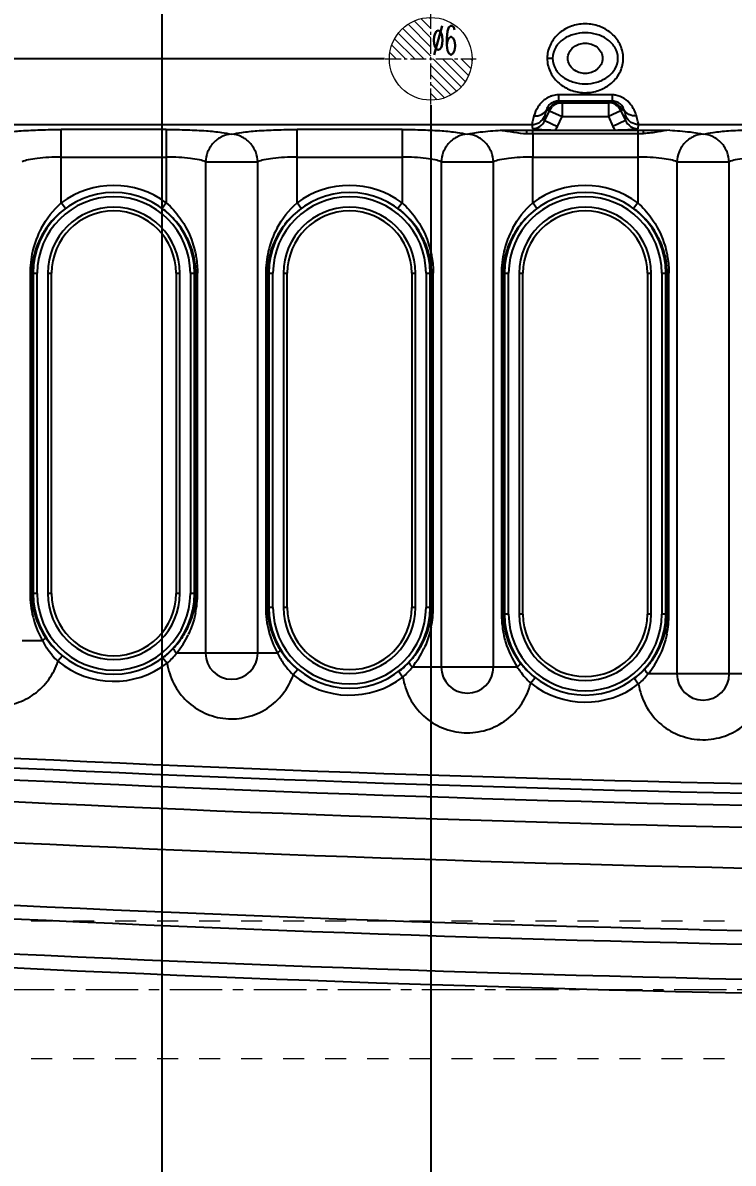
# Model space of a CAD drawing. Header units: millimetres. Extents: x 1147 to 12155, y -6137 to -4403.
# Drawn here: x 2781 to 2832.6, y -5423.4 to -5340.7 of the extents above; entities that cross this region are included whole.
import ezdxf
from ezdxf.enums import TextEntityAlignment as Align

# ---------------------------------------------------------------- set-up
doc = ezdxf.new("R2010")
doc.units = ezdxf.units.MM
doc.header["$LTSCALE"] = 16.335
doc.header["$PDMODE"] = 3
doc.header["$PDSIZE"] = 0.3125
doc.linetypes.add('CENTER', pattern=[0.6, 0.375, -0.075, 0.075, -0.075])
doc.linetypes.add('HIDDEN', pattern=[0.2, 0.1, -0.1])
doc.layers.get('0').update_dxf_attribs({"linetype": 'CONTINUOUS'})
doc.layers.get('Defpoints').update_dxf_attribs({"linetype": 'CONTINUOUS'})
doc.layers.add('cool', color=153, linetype='HIDDEN', lineweight=9)
doc.layers.add('epin', color=13, linetype='CONTINUOUS', lineweight=9)
doc.styles.get("Standard").update_dxf_attribs({"font": 'txt', "width": 0.8})
doc.styles.add('TXT05', font='txt.shx', dxfattribs={"width": 0.5, "bigfont": 'gbcbig.shx'})
doc.dimstyles.get("Standard").update_dxf_attribs({"dimtxt": 0.15625, "dimasz": 0.1875, "dimexe": 0.125, "dimexo": 0.0625, "dimtad": 0, "dimtih": 1, "dimtoh": 1, "dimdsep": 46, "dimtxsty": 'Standard', "dimcen": 0.09, "dimadec": 0, "dimazin": 0, "dimtp": 0.01, "dimtm": 0.01, "dimtfac": 1, "dimtofl": 0, "dimtmove": 0, "dimatfit": 3, "dimfxl": 0, "dimtolj": 1, "dimarcsym": 0})

# ---------------------------------------------------------------- blocks, each defined once
blk = doc.blocks.new('epin_ejp_6')
at = {"layer": 'epin'}
h = blk.add_hatch(dxfattribs=at)
h.set_pattern_fill('_ANSI31', color=123, scale=0.15, angle=90, style=0)
h.set_pattern_definition([(135, (-2387.40246, 110.88073), (-0.3367596, -0.3367596), [])])
h.paths.add_polyline_path([(0, 3, 0.414214), (-3, 0), (0, 0)])
h.paths.add_polyline_path([(3, 0), (0, 0), (0, -3, 0.414214)])
at = {"layer": 'epin', "color": 1, "linetype": 'CENTER', "ltscale": 0.186593}
for p, q in [((0, -3.3), (0, 3.3)), ((-3.3, 0), (3.3, 0))]:
    blk.add_line(p, q, dxfattribs=at)
at = {"layer": 'epin'}
blk.add_circle((0, 0), 3, dxfattribs=at)
at = {"layer": 'epin', "color": 6, "style": 'TXT05', "width": 0.5}
blk.add_text('%%c6', height=2.1, dxfattribs=at).set_placement((0.995, 1.35), align=Align.MIDDLE)
blk = doc.blocks.new('*D790')
at = {"color": 4, "lineweight": -2}
blk.add_line((2807.268, -5343.272), (2587.868, -5343.272), dxfattribs=at)
at = {"layer": 'Defpoints', "color": 0}
for p in [(2876.631, -5263.772), (2587.868, -5343.272), (2807.331, -5343.272)]:
    blk.add_point(p, dxfattribs=at)
at = {"color": 6, "insert": (2575.602, -5343.272), "char_height": 8, "attachment_point": 5}
blk.add_mtext('\\A1;79.50', dxfattribs=at)
blk = doc.blocks.new('*D791')
at = {"color": 4, "lineweight": -2}
blk.add_line((2674.168, -5391.772), (2587.868, -5391.772), dxfattribs=at)
at = {"layer": 'Defpoints', "color": 0}
for p in [(2876.631, -5263.772), (2587.868, -5391.772), (2674.231, -5391.772)]:
    blk.add_point(p, dxfattribs=at)
at = {"color": 6, "insert": (2574.002, -5391.772), "char_height": 8, "attachment_point": 5}
blk.add_mtext('\\A1;128.00', dxfattribs=at)
blk = doc.blocks.new('*D792')
at = {"color": 4, "lineweight": -2}
blk.add_line((2651.992, -5410.772), (2587.868, -5410.772), dxfattribs=at)
at = {"layer": 'Defpoints', "color": 0}
for p in [(2876.631, -5263.772), (2587.868, -5410.772), (2652.055, -5410.772)]:
    blk.add_point(p, dxfattribs=at)
at = {"color": 6, "insert": (2574.002, -5410.772), "char_height": 8, "attachment_point": 5}
blk.add_mtext('\\A1;147.00', dxfattribs=at)
blk = doc.blocks.new('*D793')
at = {"color": 4, "lineweight": -2}
blk.add_line((2871.006, -5430.772), (2587.868, -5430.772), dxfattribs=at)
at = {"layer": 'Defpoints', "color": 0}
for p in [(2876.631, -5263.772), (2587.868, -5430.772), (2871.068, -5430.772)]:
    blk.add_point(p, dxfattribs=at)
at = {"color": 6, "insert": (2574.002, -5430.772), "char_height": 8, "attachment_point": 5}
blk.add_mtext('\\A1;167.00', dxfattribs=at)
blk = doc.blocks.new('*D794')
at = {"color": 4, "lineweight": -2}
for p, q in [((2627.868, -5438.772), (2607.868, -5442.058)), ((2721.068, -5438.772), (2627.868, -5438.772)), ((2607.868, -5442.058), (2587.868, -5442.058))]:
    blk.add_line(p, q, dxfattribs=at)
at = {"layer": 'Defpoints', "color": 0}
for p in [(2876.631, -5263.772), (2721.131, -5438.772), (2587.868, -5442.058)]:
    blk.add_point(p, dxfattribs=at)
at = {"color": 6, "insert": (2574.002, -5442.058), "char_height": 8, "attachment_point": 5}
blk.add_mtext('\\A1;175.00', dxfattribs=at)
blk = doc.blocks.new('*D795')
at = {"color": 4, "lineweight": -2}
blk.add_line((2631.568, -5468.772), (2587.868, -5468.772), dxfattribs=at)
at = {"layer": 'Defpoints', "color": 0}
for p in [(2876.631, -5263.772), (2587.868, -5468.772), (2631.631, -5468.772)]:
    blk.add_point(p, dxfattribs=at)
at = {"color": 6, "insert": (2573.468, -5468.772), "char_height": 8, "attachment_point": 5}
blk.add_mtext('\\A1;205.00', dxfattribs=at)
blk = doc.blocks.new('*D773')
at = {"color": 4, "lineweight": -2}
blk.add_line((2798.631, -5436.334), (2798.631, -5507.604), dxfattribs=at)
at = {"layer": 'Defpoints', "color": 0}
for p in [(2876.631, -5263.772), (2798.631, -5436.272), (2798.631, -5507.604)]:
    blk.add_point(p, dxfattribs=at)
at = {"color": 6, "insert": (2798.631, -5519.337), "char_height": 8, "attachment_point": 5, "rotation": 90}
blk.add_mtext('\\A1;78.00', dxfattribs=at)
blk = doc.blocks.new('*D774')
at = {"color": 4, "lineweight": -2}
for p, q in [((2791.131, -5272.634), (2791.131, -5467.604)), ((2791.131, -5467.604), (2786.347, -5487.604)), ((2786.347, -5487.604), (2786.347, -5507.604))]:
    blk.add_line(p, q, dxfattribs=at)
at = {"layer": 'Defpoints', "color": 0}
for p in [(2876.631, -5263.772), (2791.131, -5272.572), (2786.347, -5507.604)]:
    blk.add_point(p, dxfattribs=at)
at = {"color": 6, "insert": (2786.347, -5519.871), "char_height": 8, "attachment_point": 5, "rotation": 90}
blk.add_mtext('\\A1;85.50', dxfattribs=at)
blk = doc.blocks.new('*D775')
at = {"color": 4, "lineweight": -2}
blk.add_line((2766.631, -5274.55), (2766.631, -5507.604), dxfattribs=at)
at = {"layer": 'Defpoints', "color": 0}
for p in [(2876.631, -5263.772), (2766.631, -5274.488), (2766.631, -5507.604)]:
    blk.add_point(p, dxfattribs=at)
at = {"color": 6, "insert": (2766.631, -5519.871), "char_height": 8, "attachment_point": 5, "rotation": 90}
blk.add_mtext('\\A1;110.00', dxfattribs=at)
blk = doc.blocks.new('*D776')
at = {"color": 4, "lineweight": -2}
blk.add_line((2726.631, -5444.334), (2726.631, -5507.604), dxfattribs=at)
at = {"layer": 'Defpoints', "color": 0}
for p in [(2876.631, -5263.772), (2726.631, -5444.272), (2726.631, -5507.604)]:
    blk.add_point(p, dxfattribs=at)
at = {"color": 6, "insert": (2726.631, -5520.937), "char_height": 8, "attachment_point": 5, "rotation": 90}
blk.add_mtext('\\A1;150.00', dxfattribs=at)
blk = doc.blocks.new('*D777')
at = {"color": 4, "lineweight": -2}
blk.add_line((2678.631, -5396.234), (2678.631, -5507.604), dxfattribs=at)
at = {"layer": 'Defpoints', "color": 0}
for p in [(2876.631, -5263.772), (2678.631, -5396.172), (2678.631, -5507.604)]:
    blk.add_point(p, dxfattribs=at)
at = {"color": 6, "insert": (2678.631, -5521.471), "char_height": 8, "attachment_point": 5, "rotation": 90}
blk.add_mtext('\\A1;198.00', dxfattribs=at)
blk = doc.blocks.new('*D778')
at = {"color": 4, "lineweight": -2}
for p, q in [((2677.132, -5328.214), (2677.132, -5467.604)), ((2677.132, -5467.604), (2667.345, -5487.604)), ((2667.345, -5487.604), (2667.345, -5507.604))]:
    blk.add_line(p, q, dxfattribs=at)
at = {"layer": 'Defpoints', "color": 0}
for p in [(2876.631, -5263.772), (2677.132, -5328.151), (2667.345, -5507.604)]:
    blk.add_point(p, dxfattribs=at)
at = {"color": 6, "insert": (2667.345, -5522.004), "char_height": 8, "attachment_point": 5, "rotation": 90}
blk.add_mtext('\\A1;199.50', dxfattribs=at)
blk = doc.blocks.new('*D779')
at = {"color": 4, "lineweight": -2}
blk.add_line((2646.631, -5328.592), (2646.631, -5507.604), dxfattribs=at)
at = {"layer": 'Defpoints', "color": 0}
for p in [(2876.631, -5263.772), (2646.631, -5328.529), (2646.631, -5507.604)]:
    blk.add_point(p, dxfattribs=at)
at = {"color": 6, "insert": (2646.631, -5522.004), "char_height": 8, "attachment_point": 5, "rotation": 90}
blk.add_mtext('\\A1;230.00', dxfattribs=at)
blk = doc.blocks.new('*D780')
at = {"color": 4, "lineweight": -2}
blk.add_line((2631.631, -5475.261), (2631.631, -5507.604), dxfattribs=at)
at = {"layer": 'Defpoints', "color": 0}
for p in [(2876.631, -5263.772), (2631.631, -5475.198), (2631.631, -5507.604)]:
    blk.add_point(p, dxfattribs=at)
at = {"color": 6, "insert": (2631.631, -5522.537), "char_height": 8, "attachment_point": 5, "rotation": 90}
blk.add_mtext('\\A1;245.00', dxfattribs=at)
blk = doc.blocks.new('*D798')
at = {"color": 4, "lineweight": -2}
blk.add_line((2810.631, -5346.634), (2810.631, -5507.918), dxfattribs=at)
at = {"layer": 'Defpoints', "color": 0}
for p in [(2876.631, -5263.772), (2810.631, -5346.572), (2810.631, -5507.918)]:
    blk.add_point(p, dxfattribs=at)
at = {"color": 6, "insert": (2810.631, -5519.651), "char_height": 8, "attachment_point": 5, "rotation": 90}
blk.add_mtext('\\A1;66.00', dxfattribs=at)
blk = doc.blocks.new('*D805')
at = {"color": 4, "lineweight": -2}
for p, q in [((2681.564, -5268.26), (2681.564, -5467.422)), ((2681.564, -5467.422), (2695.152, -5487.422)), ((2695.152, -5487.422), (2695.152, -5507.422))]:
    blk.add_line(p, q, dxfattribs=at)
at = {"layer": 'Defpoints', "color": 0}
for p in [(2876.631, -5263.772), (2681.564, -5268.197), (2695.152, -5507.422)]:
    blk.add_point(p, dxfattribs=at)
at = {"color": 6, "insert": (2695.152, -5521.822), "char_height": 8, "attachment_point": 5, "rotation": 90}
blk.add_mtext('\\A1;195.07', dxfattribs=at)
blk = doc.blocks.new('*D806')
at = {"color": 4, "lineweight": -2}
for p, q in [((2692.323, -5268.392), (2692.323, -5467.422)), ((2692.323, -5467.422), (2711.112, -5487.422)), ((2711.112, -5487.422), (2711.112, -5507.422))]:
    blk.add_line(p, q, dxfattribs=at)
at = {"layer": 'Defpoints', "color": 0}
for p in [(2876.631, -5263.772), (2692.323, -5268.329), (2711.112, -5507.422)]:
    blk.add_point(p, dxfattribs=at)
at = {"color": 6, "insert": (2711.112, -5521.289), "char_height": 8, "attachment_point": 5, "rotation": 90}
blk.add_mtext('\\A1;184.31', dxfattribs=at)

msp = doc.modelspace()

# ---------------------------------------------------------------- linework, layer by layer
at = {"color": 7, "linetype": 'Continuous'}
for p, q in [((2819.074, -5343.234), (2819.459, -5343.234)), ((2823.779, -5345.886), (2819.883, -5345.886)), ((2819.883, -5345.886), (2819.883, -5346.338)), ((2823.779, -5345.886), (2823.779, -5346.338)), ((2818.906, -5347.754), (2819.243, -5347.032)), ((2819.024, -5346.962), (2819.108, -5347.032)), ((2819.243, -5347.032), (2820.153, -5347.457)), ((2819.581, -5346.552), (2819.579, -5346.552)), ((2819.883, -5346.338), (2819.978, -5346.419)), ((2823.779, -5346.338), (2819.883, -5346.338)), ((2820.153, -5346.419), (2819.978, -5346.419)), ((2820.153, -5346.451), (2823.509, -5346.451)), ((2820.153, -5346.451), (2820.153, -5347.457)), ((2823.684, -5346.419), (2823.509, -5346.419)), ((2823.509, -5346.451), (2823.509, -5347.457)), ((2824.419, -5347.032), (2823.509, -5347.457)), ((2823.779, -5346.338), (2823.684, -5346.419)), ((2824.083, -5346.552), (2824.081, -5346.552)), ((2824.419, -5347.032), (2824.756, -5347.754)), ((2824.638, -5346.962), (2824.554, -5347.032)), ((2818.881, -5347.458), (2818.906, -5347.754)), ((2818.906, -5347.754), (2819.816, -5348.178)), ((2819.816, -5348.178), (2820.153, -5347.457)), ((2820.153, -5347.457), (2823.509, -5347.457)), ((2823.509, -5347.457), (2823.846, -5348.178)), ((2824.756, -5347.754), (2823.846, -5348.178)), ((2824.756, -5347.754), (2824.781, -5347.458)), ((2743.905, -5348.033), (2817.971, -5348.033)), ((2783.836, -5353.719), (2783.836, -5348.395)), ((2791.452, -5348.395), (2783.836, -5348.395)), ((2791.452, -5348.395), (2791.452, -5353.719)), ((2800.93, -5353.719), (2800.93, -5348.395)), ((2808.545, -5348.395), (2800.93, -5348.395)), ((2808.545, -5348.395), (2808.545, -5353.719)), ((2817.593, -5348.683), (2817.605, -5348.459)), ((2817.971, -5348.033), (2817.997, -5348.341)), ((2825.638, -5348.458), (2818.023, -5348.458)), ((2818.024, -5348.688), (2818.023, -5350.395)), ((2818.025, -5348.688), (2825.638, -5348.688)), ((2825.638, -5348.458), (2825.639, -5353.719)), ((2825.665, -5348.341), (2825.691, -5348.033)), ((2825.691, -5348.033), (2937.626, -5348.033)), ((2826.069, -5348.683), (2826.057, -5348.459)), ((2783.836, -5350.395), (2791.452, -5350.395)), ((2800.93, -5350.395), (2808.545, -5350.395)), ((2818.023, -5350.395), (2825.639, -5350.395)), ((2818.023, -5353.719), (2818.023, -5350.395)), ((2794.295, -5350.747), (2794.295, -5386.369)), ((2794.295, -5350.747), (2798.086, -5350.747)), ((2798.086, -5386.369), (2798.086, -5350.747)), ((2811.389, -5350.747), (2815.18, -5350.747)), ((2811.389, -5350.747), (2811.389, -5387.375)), ((2815.18, -5387.375), (2815.18, -5350.747)), ((2828.482, -5350.747), (2832.273, -5350.747)), ((2828.482, -5350.747), (2828.482, -5387.878)), ((2832.273, -5387.878), (2832.273, -5350.747)), ((2784.136, -5354.12), (2783.836, -5353.719)), ((2791.452, -5353.719), (2791.152, -5354.12)), ((2801.23, -5354.12), (2800.93, -5353.719)), ((2808.545, -5353.719), (2808.245, -5354.12)), ((2818.323, -5354.12), (2818.023, -5353.719)), ((2825.639, -5353.719), (2825.339, -5354.12)), ((2781.573, -5358.819), (2781.573, -5382.046)), ((2781.697, -5358.819), (2781.573, -5358.819)), ((2781.697, -5382.046), (2781.697, -5358.819)), ((2781.793, -5358.819), (2781.793, -5382.046)), ((2781.793, -5358.819), (2782.093, -5358.819)), ((2782.093, -5382.046), (2782.093, -5358.819)), ((2782.854, -5358.819), (2782.854, -5382.046)), ((2782.854, -5358.819), (2783.13, -5358.819)), ((2783.13, -5382.046), (2783.13, -5358.819)), ((2792.158, -5358.819), (2792.158, -5382.046)), ((2792.158, -5358.819), (2792.434, -5358.819)), ((2792.434, -5382.046), (2792.434, -5358.819)), ((2793.195, -5358.819), (2793.195, -5382.046)), ((2793.195, -5358.819), (2793.496, -5358.819)), ((2793.496, -5382.046), (2793.496, -5358.819)), ((2793.591, -5358.819), (2793.591, -5382.046)), ((2793.591, -5358.819), (2793.715, -5358.819)), ((2793.715, -5382.046), (2793.715, -5358.819)), ((2798.666, -5358.819), (2798.666, -5383.051)), ((2798.791, -5358.819), (2798.666, -5358.819)), ((2798.791, -5383.051), (2798.791, -5358.819)), ((2798.886, -5358.819), (2798.886, -5383.051)), ((2798.886, -5358.819), (2799.187, -5358.819)), ((2799.187, -5383.051), (2799.187, -5358.819)), ((2799.948, -5358.819), (2799.948, -5383.051)), ((2799.948, -5358.819), (2800.224, -5358.819)), ((2800.224, -5383.051), (2800.224, -5358.819)), ((2809.251, -5358.819), (2809.527, -5358.819)), ((2809.251, -5358.819), (2809.251, -5383.051)), ((2809.527, -5383.051), (2809.527, -5358.819)), ((2810.288, -5358.819), (2810.589, -5358.819)), ((2810.288, -5358.819), (2810.288, -5383.051)), ((2810.589, -5383.051), (2810.589, -5358.819)), ((2810.684, -5358.819), (2810.809, -5358.819)), ((2810.684, -5358.819), (2810.684, -5383.051)), ((2810.809, -5383.052), (2810.809, -5358.819)), ((2815.884, -5358.819), (2815.76, -5358.819)), ((2815.76, -5358.819), (2815.76, -5383.554)), ((2815.884, -5383.554), (2815.884, -5358.819)), ((2815.98, -5358.819), (2816.28, -5358.819)), ((2815.98, -5358.819), (2815.98, -5383.554)), ((2816.28, -5383.554), (2816.28, -5358.819)), ((2817.041, -5358.819), (2817.317, -5358.819)), ((2817.041, -5358.819), (2817.041, -5383.554)), ((2817.317, -5383.554), (2817.317, -5358.819)), ((2826.345, -5358.819), (2826.621, -5358.819)), ((2826.345, -5358.819), (2826.345, -5383.554)), ((2826.621, -5383.554), (2826.621, -5358.819)), ((2827.382, -5358.819), (2827.683, -5358.819)), ((2827.382, -5358.819), (2827.382, -5383.554)), ((2827.683, -5383.554), (2827.683, -5358.819)), ((2827.778, -5358.819), (2827.902, -5358.819)), ((2827.778, -5358.819), (2827.778, -5383.554)), ((2827.902, -5383.554), (2827.902, -5358.819)), ((2782.093, -5382.046), (2781.573, -5382.046)), ((2783.13, -5382.046), (2782.854, -5382.046)), ((2792.434, -5382.046), (2792.158, -5382.046)), ((2793.496, -5382.046), (2793.195, -5382.046)), ((2793.591, -5382.046), (2793.715, -5382.046)), ((2799.187, -5383.051), (2798.666, -5383.051)), ((2800.224, -5383.051), (2799.948, -5383.051)), ((2809.527, -5383.051), (2809.251, -5383.051)), ((2810.589, -5383.051), (2810.288, -5383.051)), ((2810.684, -5383.051), (2810.809, -5383.052)), ((2816.28, -5383.554), (2815.76, -5383.554)), ((2817.317, -5383.554), (2817.041, -5383.554)), ((2826.621, -5383.554), (2826.345, -5383.554)), ((2827.683, -5383.554), (2827.382, -5383.554)), ((2827.778, -5383.554), (2827.902, -5383.554)), ((2782.471, -5385.465), (2780.993, -5385.465)), ((2783.915, -5386.571), (2783.596, -5386.958)), ((2791.209, -5386.701), (2791.514, -5387.099)), ((2799.509, -5386.369), (2792.201, -5386.369)), ((2800.984, -5387.556), (2800.663, -5387.941)), ((2816.905, -5387.375), (2809.294, -5387.375)), ((2808.303, -5387.706), (2808.608, -5388.104)), ((2818.191, -5388.151), (2817.879, -5388.544)), ((2825.397, -5388.209), (2825.702, -5388.607)), ((2834.137, -5387.878), (2826.388, -5387.878))]:
    msp.add_line(p, q, dxfattribs=at)
for centre, radius, start, end in [((2821.831, -5343.763), 3.024, 84.32787, 95.71334), ((2819.885, -5347.46), 1.573, 90.07564, 106.2553), ((2821.831, -5342.708), 3.02, 265.76411, 275.02193), ((2823.779, -5347.446), 1.56, 80.6717, 89.98571), ((2819.788, -5347.175), 0.793, 157.34688, 164.44632), ((2820.024, -5347.463), 1.013, 115.92354, 154.94585), ((2819.861, -5347.225), 0.883, 118.92281, 127.15963), ((2820.152, -5347.452), 1.001, 111.68775, 133.43168), ((2823.509, -5347.454), 1.003, 46.58371, 89.99284), ((2823.586, -5347.613), 1.162, 81.87663, 85.13483), ((2823.78, -5347.293), 0.955, 82.49347, 90.08854), ((2823.638, -5347.463), 1.013, 25.05403, 64.07634), ((2818.022, -5332.846), 15.842, 268.4482, 270.00816), ((2818.021, -5433.791), 85.333, 89.99885, 90.27965), ((2817.979, -5347.321), 2.027, 326.66897, 334.99203), ((2825.682, -5347.322), 2.026, 205.00418, 213.33483), ((2825.639, -5433.963), 85.505, 89.71964, 90.00065), ((2825.638, -5332.72), 15.968, 269.99731, 271.54415), ((2787.644, -5358.819), 6.365, 53.25404, 126.74596), ((2804.738, -5358.819), 6.365, 53.25404, 126.74596), ((2821.831, -5358.819), 6.365, 53.25449, 126.74604), ((2787.644, -5358.819), 5.852, 0, 180), ((2787.644, -5358.819), 5.551, 0, 180), ((2804.738, -5358.819), 5.852, 0, 180), ((2804.738, -5358.819), 5.551, 0, 180), ((2821.831, -5358.819), 5.852, 0, 180), ((2821.831, -5358.819), 5.551, 0, 180), ((2787.644, -5358.819), 4.79, 0, 180), ((2787.878, -5359.146), 6.265, 126.67154, 140.62332), ((2787.644, -5358.819), 4.514, 0, 180), ((2787.403, -5359.153), 6.275, 42.45432, 53.32018), ((2804.738, -5358.819), 4.79, 0, 180), ((2804.971, -5359.146), 6.265, 126.67154, 140.62332), ((2804.738, -5358.819), 4.514, 0, 180), ((2804.497, -5359.153), 6.275, 42.45432, 53.32018), ((2821.831, -5358.819), 4.79, 0, 180), ((2822.065, -5359.146), 6.265, 126.67154, 140.62332), ((2821.831, -5358.819), 4.514, 0, 180), ((2821.59, -5359.153), 6.275, 42.45432, 53.32018), ((2787.748, -5359.038), 6.097, 140.63545, 149.13661), ((2804.842, -5359.038), 6.097, 140.63545, 149.13661), ((2821.935, -5359.038), 6.097, 140.63545, 149.13661), ((2788.438, -5358.786), 6.86, 151.70951, 167.07638), ((2787.601, -5358.949), 5.924, 149.14275, 157.86892), ((2805.531, -5358.786), 6.86, 151.70951, 167.07638), ((2804.694, -5358.949), 5.924, 149.14275, 157.86892), ((2822.625, -5358.786), 6.86, 151.70951, 167.07638), ((2821.788, -5358.949), 5.924, 149.14275, 157.86892), ((2787.422, -5358.875), 5.732, 157.87532, 165.89125), ((2804.516, -5358.875), 5.732, 157.87532, 165.89125), ((2821.609, -5358.875), 5.732, 157.87532, 165.89125), ((2788.558, -5358.823), 6.985, 167.0025, 179.9679), ((2787.261, -5358.833), 5.565, 165.90603, 173.29158), ((2787.96, -5358.836), 5.631, 0.17075, 11.28696), ((2805.652, -5358.823), 6.985, 167.0025, 179.9679), ((2804.355, -5358.833), 5.565, 165.90603, 173.29158), ((2805.054, -5358.836), 5.631, 0.17075, 11.28696), ((2822.745, -5358.823), 6.985, 167.0025, 179.96791), ((2821.448, -5358.833), 5.565, 165.90603, 173.29158), ((2822.147, -5358.836), 5.631, 0.17075, 11.28696), ((2787.152, -5358.819), 5.455, 173.30508, 179.99397), ((2804.246, -5358.819), 5.455, 173.30508, 179.99397), ((2821.339, -5358.819), 5.455, 173.30508, 179.99397), ((2787.644, -5382.046), 5.852, 180, 0), ((2787.644, -5382.046), 5.551, 180, 360), ((2787.644, -5382.046), 4.79, 180, 360), ((2787.644, -5382.046), 4.514, 180, 0), ((2786.793, -5382.046), 6.922, 347.91491, 0.00271), ((2787.999, -5382.04), 5.59, 339.44325, 346.63598), ((2804.738, -5383.051), 5.852, 180, 0), ((2804.738, -5383.051), 5.551, 180, 360), ((2804.738, -5383.051), 4.79, 180, 360), ((2804.738, -5383.051), 4.514, 180, 0), ((2803.887, -5383.052), 6.922, 347.91491, 0.00271), ((2787.771, -5381.946), 5.836, 331.2454, 339.366), ((2821.831, -5383.554), 5.852, 180, 0), ((2821.831, -5383.554), 5.551, 180, 360), ((2821.831, -5383.554), 4.79, 180, 360), ((2821.831, -5383.554), 4.514, 180, 0), ((2820.98, -5383.554), 6.922, 347.91491, 0.00271), ((2787.025, -5382.176), 6.662, 320.98408, 334.63815), ((2787.462, -5381.784), 6.185, 326.92539, 331.30518), ((2804.865, -5382.952), 5.836, 331.2454, 339.366), ((2805.093, -5383.046), 5.59, 339.44325, 346.63598), ((2822.186, -5383.548), 5.59, 339.44325, 346.63598), ((2788.807, -5381.909), 7.266, 207.99905, 209.29675), ((2788.439, -5382.319), 6.746, 207.78931, 211.35576), ((2787.652, -5381.886), 5.984, 213.59196, 219.71373), ((2787.953, -5381.639), 6.373, 219.6926, 225.4488), ((2804.556, -5382.79), 6.185, 326.92539, 331.30518), ((2821.958, -5383.455), 5.836, 331.2454, 339.366), ((2786.979, -5383.283), 4.995, 220.39632, 227.37321), ((2788.11, -5381.48), 6.597, 225.44281, 230.51466), ((2796.191, -5386.369), 1.896, 180, 0), ((2804.118, -5383.181), 6.662, 320.98408, 334.63815), ((2821.212, -5383.684), 6.662, 320.98408, 334.63815), ((2821.649, -5383.292), 6.185, 326.92539, 331.30518), ((2787.644, -5382.046), 6.365, 230.51354, 307.44851), ((2804.061, -5384.281), 4.994, 218.58639, 227.13691), ((2813.284, -5387.375), 1.896, 180.00015, 359.99985), ((2804.738, -5383.051), 6.365, 230.2014, 307.45323), ((2830.378, -5387.878), 1.896, 180, 0), ((2821.831, -5383.554), 6.365, 231.62365, 307.45531), ((2876.631, -3398.597), 1997.698, 265.604565, 274.395435), ((2876.631, -3398.597), 1998.398, 265.604565, 274.395435), ((2876.631, -3398.597), 1999.273, 265.604565, 274.395435), ((2876.631, -3398.597), 2000.858, 265.604565, 274.395435), ((2876.631, -3398.597), 2003.819, 265.604565, 274.395435), ((2876.631, -3398.597), 2008.352, 265.604565, 274.395435), ((2876.631, -3398.597), 2009.339, 265.604565, 274.395435), ((2876.631, -3398.597), 2011.88, 265.604565, 274.395435), ((2876.631, -3398.597), 2012.885, 265.604565, 274.395435)]:
    msp.add_arc(centre, radius, start, end, dxfattribs=at)
for points, knots in [([(2821.53, -5340.754), (2821.212, -5340.786), (2820.588, -5340.951), (2819.785, -5341.486), (2819.216, -5342.271), (2819.074, -5342.913), (2819.074, -5343.234)], [0, 0, 0, 0, 0.252231, 0.499459, 0.747286, 1, 1, 1, 1]), ([(2824.588, -5343.234), (2824.588, -5342.913), (2824.446, -5342.271), (2823.876, -5341.486), (2823.073, -5340.951), (2822.448, -5340.785), (2822.13, -5340.754)], [0, 0, 0, 0, 0.252578, 0.50044, 0.747713, 1, 1, 1, 1]), ([(2824.203, -5343.234), (2824.203, -5342.956), (2824.034, -5342.399), (2823.434, -5341.804), (2822.669, -5341.458), (2821.831, -5341.346), (2820.994, -5341.458), (2820.229, -5341.804), (2819.629, -5342.399), (2819.459, -5342.956), (2819.459, -5343.234)], [0, 0, 0, 0, 0.125692, 0.248804, 0.37272, 0.499947, 0.627175, 0.751093, 0.874204, 1, 1, 1, 1]), ([(2820.574, -5343.234), (2820.574, -5343.08), (2820.652, -5342.769), (2820.956, -5342.408), (2821.368, -5342.184), (2821.831, -5342.109), (2822.294, -5342.184), (2822.706, -5342.408), (2823.01, -5342.769), (2823.088, -5343.08), (2823.088, -5343.234)], [0, 0, 0, 0, 0.125273, 0.249681, 0.374348, 0.499998, 0.625649, 0.750316, 0.874725, 1, 1, 1, 1]), ([(2819.074, -5343.234), (2819.074, -5343.56), (2819.222, -5344.215), (2819.812, -5345.009), (2820.641, -5345.541), (2821.282, -5345.696), (2821.608, -5345.72)], [0, 0, 0, 0, 0.252464, 0.500169, 0.747561, 1, 1, 1, 1]), ([(2819.459, -5343.234), (2819.459, -5343.511), (2819.629, -5344.069), (2820.23, -5344.664), (2820.995, -5345.009), (2821.832, -5345.121), (2822.67, -5345.008), (2823.434, -5344.663), (2824.034, -5344.068), (2824.203, -5343.511), (2824.203, -5343.234)], [0, 0, 0, 0, 0.12581, 0.249018, 0.373016, 0.500233, 0.627385, 0.751253, 0.874314, 1, 1, 1, 1]), ([(2823.088, -5343.234), (2823.088, -5343.387), (2823.01, -5343.698), (2822.706, -5344.059), (2822.294, -5344.283), (2821.831, -5344.358), (2821.368, -5344.283), (2820.956, -5344.059), (2820.652, -5343.698), (2820.574, -5343.387), (2820.574, -5343.234)], [0, 0, 0, 0, 0.125273, 0.249681, 0.374348, 0.499998, 0.625649, 0.750316, 0.874725, 1, 1, 1, 1]), ([(2822.095, -5345.716), (2822.417, -5345.688), (2823.05, -5345.528), (2823.864, -5344.994), (2824.443, -5344.205), (2824.588, -5343.557), (2824.588, -5343.234)], [0, 0, 0, 0, 0.252338, 0.499632, 0.747398, 1, 1, 1, 1]), ([(2818.979, -5346.168), (2818.939, -5346.195), (2818.792, -5346.303), (2818.66, -5346.432), (2818.573, -5346.535)], [0, 0, 0, 0, 0.261725, 1, 1, 1, 1]), ([(2819.445, -5345.949), (2819.402, -5345.961), (2819.239, -5346.016), (2819.085, -5346.097), (2818.979, -5346.168)], [0, 0, 0, 0, 0.256183, 1, 1, 1, 1]), ([(2825.548, -5347.407), (2825.461, -5347.107), (2825.222, -5346.629), (2824.672, -5346.113), (2824.256, -5345.944), (2824.032, -5345.907)], [0, 0, 0, 0, 0.41911, 0.694063, 1, 1, 1, 1]), ([(2818.573, -5346.535), (2818.511, -5346.609), (2818.316, -5346.876), (2818.18, -5347.183), (2818.114, -5347.407)], [0, 0, 0, 0, 0.292058, 1, 1, 1, 1]), ([(2818.114, -5347.407), (2818.298, -5347.424), (2818.668, -5347.373), (2818.948, -5347.113), (2819.024, -5346.962)], [0, 0, 0, 0, 0.522337, 1, 1, 1, 1]), ([(2819.024, -5346.962), (2819.013, -5346.992), (2818.976, -5347.096), (2818.941, -5347.2), (2818.919, -5347.274)], [0, 0, 0, 0, 0.290956, 1, 1, 1, 1]), ([(2819.327, -5346.522), (2819.29, -5346.55), (2819.179, -5346.649), (2819.095, -5346.776), (2819.057, -5346.869)], [0, 0, 0, 0, 0.318008, 1, 1, 1, 1]), ([(2819.883, -5346.338), (2819.842, -5346.338), (2819.686, -5346.348), (2819.533, -5346.397), (2819.434, -5346.452)], [0, 0, 0, 0, 0.266704, 1, 1, 1, 1]), ([(2819.579, -5346.552), (2819.576, -5346.552), (2819.568, -5346.552), (2819.569, -5346.536), (2819.593, -5346.522), (2819.633, -5346.494), (2819.709, -5346.461), (2819.772, -5346.443), (2819.811, -5346.435)], [0, 0, 0, 0, 0.032779, 0.054961, 0.138353, 0.306053, 0.579952, 1, 1, 1, 1]), ([(2819.616, -5346.542), (2819.612, -5346.543), (2819.6, -5346.547), (2819.589, -5346.551), (2819.581, -5346.552)], [0, 0, 0, 0, 0.353103, 1, 1, 1, 1]), ([(2820.066, -5346.451), (2820.006, -5346.451), (2819.852, -5346.464), (2819.704, -5346.512), (2819.616, -5346.542)], [0, 0, 0, 0, 0.390757, 1, 1, 1, 1]), ([(2819.811, -5346.435), (2819.823, -5346.433), (2819.879, -5346.423), (2819.935, -5346.419), (2819.978, -5346.419)], [0, 0, 0, 0, 0.230224, 1, 1, 1, 1]), ([(2823.684, -5346.419), (2823.729, -5346.419), (2823.818, -5346.429), (2823.923, -5346.442), (2824.146, -5346.552), (2824.083, -5346.552)], [0, 0, 0, 0, 0.314624, 0.565613, 1, 1, 1, 1]), ([(2823.88, -5346.489), (2823.871, -5346.487), (2823.828, -5346.476), (2823.784, -5346.467), (2823.75, -5346.462)], [0, 0, 0, 0, 0.218698, 1, 1, 1, 1]), ([(2824.081, -5346.552), (2824.061, -5346.55), (2823.996, -5346.52), (2823.928, -5346.502), (2823.88, -5346.489)], [0, 0, 0, 0, 0.290124, 1, 1, 1, 1]), ([(2824.638, -5346.962), (2824.607, -5346.851), (2824.448, -5346.548), (2824.12, -5346.375), (2823.905, -5346.347)], [0, 0, 0, 0, 0.348004, 1, 1, 1, 1]), ([(2824.781, -5347.458), (2824.783, -5347.437), (2824.772, -5347.379), (2824.729, -5347.213), (2824.677, -5347.07), (2824.638, -5346.962)], [0, 0, 0, 0, 0.123367, 0.332805, 1, 1, 1, 1]), ([(2825.548, -5347.407), (2825.364, -5347.424), (2824.994, -5347.373), (2824.714, -5347.113), (2824.638, -5346.962)], [0, 0, 0, 0, 0.522338, 1, 1, 1, 1]), ([(2818.114, -5347.407), (2818.075, -5347.544), (2818.023, -5347.725), (2817.98, -5347.935), (2817.969, -5348.007), (2817.971, -5348.033)], [0, 0, 0, 0, 0.665407, 0.875292, 1, 1, 1, 1]), ([(2817.971, -5348.033), (2818.158, -5348.033), (2818.54, -5347.925), (2818.802, -5347.627), (2818.881, -5347.458)], [0, 0, 0, 0, 0.500608, 1, 1, 1, 1]), ([(2817.997, -5348.341), (2818.185, -5348.341), (2818.569, -5348.228), (2818.827, -5347.924), (2818.906, -5347.754)], [0, 0, 0, 0, 0.500459, 1, 1, 1, 1]), ([(2818.919, -5347.274), (2818.914, -5347.29), (2818.9, -5347.339), (2818.887, -5347.389), (2818.883, -5347.424)], [0, 0, 0, 0, 0.311222, 1, 1, 1, 1]), ([(2824.756, -5347.754), (2824.835, -5347.924), (2825.093, -5348.228), (2825.477, -5348.341), (2825.665, -5348.341)], [0, 0, 0, 0, 0.499533, 1, 1, 1, 1]), ([(2825.691, -5348.033), (2825.504, -5348.033), (2825.122, -5347.925), (2824.861, -5347.627), (2824.781, -5347.458)], [0, 0, 0, 0, 0.500609, 1, 1, 1, 1]), ([(2825.691, -5348.033), (2825.693, -5348.007), (2825.682, -5347.935), (2825.639, -5347.725), (2825.587, -5347.544), (2825.548, -5347.407)], [0, 0, 0, 0, 0.124728, 0.334597, 1, 1, 1, 1]), ([(2779.097, -5348.747), (2779.334, -5348.677), (2779.948, -5348.58), (2781.02, -5348.476), (2782.359, -5348.411), (2783.328, -5348.395), (2783.836, -5348.395)], [0, 0, 0, 0, 0.155949, 0.389404, 0.679649, 1, 1, 1, 1]), ([(2791.452, -5348.395), (2791.96, -5348.395), (2792.929, -5348.411), (2794.268, -5348.476), (2795.34, -5348.58), (2795.954, -5348.677), (2796.191, -5348.747)], [0, 0, 0, 0, 0.320374, 0.610618, 0.844066, 1, 1, 1, 1]), ([(2796.191, -5348.747), (2795.957, -5348.756), (2795.463, -5348.873), (2794.833, -5349.326), (2794.411, -5349.991), (2794.303, -5350.501), (2794.295, -5350.747)], [0, 0, 0, 0, 0.233579, 0.491555, 0.754782, 1, 1, 1, 1]), ([(2796.191, -5348.747), (2796.428, -5348.677), (2797.041, -5348.58), (2798.114, -5348.476), (2799.452, -5348.411), (2800.421, -5348.395), (2800.93, -5348.395)], [0, 0, 0, 0, 0.155949, 0.389404, 0.679649, 1, 1, 1, 1]), ([(2798.086, -5350.747), (2798.078, -5350.501), (2797.971, -5349.991), (2797.549, -5349.326), (2796.919, -5348.873), (2796.425, -5348.756), (2796.191, -5348.747)], [0, 0, 0, 0, 0.245218, 0.508445, 0.766421, 1, 1, 1, 1]), ([(2808.545, -5348.395), (2809.054, -5348.395), (2810.023, -5348.411), (2811.361, -5348.476), (2812.434, -5348.58), (2813.047, -5348.677), (2813.284, -5348.747)], [0, 0, 0, 0, 0.320373, 0.610617, 0.844065, 1, 1, 1, 1]), ([(2813.284, -5348.747), (2813.05, -5348.756), (2812.556, -5348.873), (2811.926, -5349.326), (2811.504, -5349.991), (2811.397, -5350.501), (2811.389, -5350.747)], [0, 0, 0, 0, 0.233579, 0.491555, 0.754782, 1, 1, 1, 1]), ([(2813.284, -5348.747), (2813.414, -5348.709), (2813.727, -5348.644), (2814.53, -5348.531), (2815.205, -5348.482), (2815.696, -5348.455)], [0, 0, 0, 0, 0.166376, 0.393599, 1, 1, 1, 1]), ([(2815.18, -5350.747), (2815.172, -5350.501), (2815.064, -5349.991), (2814.643, -5349.326), (2814.012, -5348.873), (2813.518, -5348.756), (2813.284, -5348.747)], [0, 0, 0, 0, 0.245219, 0.508446, 0.766421, 1, 1, 1, 1]), ([(2815.696, -5348.456), (2815.846, -5348.464), (2816.155, -5348.508), (2816.783, -5348.615), (2817.267, -5348.685), (2817.593, -5348.683)], [0, 0, 0, 0, 0.236936, 0.488719, 1, 1, 1, 1]), ([(2817.997, -5348.341), (2818.116, -5348.353), (2818.672, -5348.409), (2819.232, -5348.435), (2819.673, -5348.435)], [0, 0, 0, 0, 0.213121, 1, 1, 1, 1]), ([(2818.025, -5348.688), (2818.025, -5348.672), (2818.023, -5348.595), (2818.023, -5348.518), (2818.023, -5348.458)], [0, 0, 0, 0, 0.212705, 1, 1, 1, 1]), ([(2823.989, -5348.435), (2824.15, -5348.435), (2824.71, -5348.426), (2825.268, -5348.382), (2825.665, -5348.341)], [0, 0, 0, 0, 0.287214, 1, 1, 1, 1]), ([(2827.966, -5348.456), (2827.68, -5348.473), (2827.053, -5348.593), (2826.419, -5348.673), (2826.069, -5348.683)], [0, 0, 0, 0, 0.450175, 1, 1, 1, 1]), ([(2827.966, -5348.455), (2828.457, -5348.482), (2829.132, -5348.531), (2829.935, -5348.644), (2830.248, -5348.709), (2830.378, -5348.747)], [0, 0, 0, 0, 0.606441, 0.833644, 1, 1, 1, 1]), ([(2830.378, -5348.747), (2830.144, -5348.756), (2829.65, -5348.873), (2829.02, -5349.326), (2828.598, -5349.991), (2828.49, -5350.501), (2828.482, -5350.747)], [0, 0, 0, 0, 0.233578, 0.491553, 0.754781, 1, 1, 1, 1]), ([(2830.378, -5348.747), (2830.615, -5348.677), (2831.228, -5348.58), (2832.301, -5348.476), (2833.639, -5348.411), (2834.608, -5348.395), (2835.117, -5348.395)], [0, 0, 0, 0, 0.155948, 0.389403, 0.679648, 1, 1, 1, 1]), ([(2832.273, -5350.747), (2832.265, -5350.501), (2832.158, -5349.991), (2831.736, -5349.326), (2831.106, -5348.873), (2830.612, -5348.756), (2830.378, -5348.747)], [0, 0, 0, 0, 0.245218, 0.508445, 0.766421, 1, 1, 1, 1]), ([(2783.836, -5350.395), (2783.531, -5350.395), (2782.949, -5350.411), (2782.144, -5350.476), (2781.499, -5350.58), (2781.13, -5350.679), (2780.993, -5350.747)], [0, 0, 0, 0, 0.318055, 0.606823, 0.840028, 1, 1, 1, 1]), ([(2794.295, -5350.747), (2794.158, -5350.679), (2793.789, -5350.58), (2793.144, -5350.476), (2792.339, -5350.411), (2791.757, -5350.395), (2791.452, -5350.395)], [0, 0, 0, 0, 0.159969, 0.39318, 0.681951, 1, 1, 1, 1]), ([(2800.93, -5350.395), (2800.624, -5350.395), (2800.042, -5350.411), (2799.237, -5350.476), (2798.592, -5350.58), (2798.224, -5350.679), (2798.086, -5350.747)], [0, 0, 0, 0, 0.318055, 0.606823, 0.840028, 1, 1, 1, 1]), ([(2811.389, -5350.747), (2811.251, -5350.679), (2810.883, -5350.58), (2810.238, -5350.476), (2809.433, -5350.411), (2808.851, -5350.395), (2808.545, -5350.395)], [0, 0, 0, 0, 0.159969, 0.39318, 0.681951, 1, 1, 1, 1]), ([(2818.023, -5350.395), (2817.718, -5350.395), (2817.136, -5350.411), (2816.331, -5350.476), (2815.686, -5350.58), (2815.317, -5350.679), (2815.18, -5350.747)], [0, 0, 0, 0, 0.31799, 0.60679, 0.840021, 1, 1, 1, 1]), ([(2828.482, -5350.747), (2828.345, -5350.679), (2827.976, -5350.58), (2827.331, -5350.476), (2826.526, -5350.411), (2825.944, -5350.395), (2825.639, -5350.395)], [0, 0, 0, 0, 0.159954, 0.393168, 0.681995, 1, 1, 1, 1]), ([(2835.117, -5350.395), (2834.811, -5350.395), (2834.229, -5350.411), (2833.424, -5350.476), (2832.779, -5350.58), (2832.411, -5350.679), (2832.273, -5350.747)], [0, 0, 0, 0, 0.318055, 0.606823, 0.840028, 1, 1, 1, 1]), ([(2793.192, -5356.76), (2793.126, -5356.592), (2792.826, -5355.928), (2792.403, -5355.321), (2792.033, -5354.917)], [0, 0, 0, 0, 0.248204, 1, 1, 1, 1]), ([(2792.432, -5354.8), (2792.828, -5355.35), (2793.247, -5356.176), (2793.491, -5357.051), (2793.542, -5357.276)], [0, 0, 0, 0, 0.746536, 1, 1, 1, 1]), ([(2810.286, -5356.76), (2810.219, -5356.592), (2809.92, -5355.928), (2809.496, -5355.321), (2809.127, -5354.917)], [0, 0, 0, 0, 0.248204, 1, 1, 1, 1]), ([(2809.526, -5354.8), (2809.921, -5355.35), (2810.341, -5356.176), (2810.584, -5357.051), (2810.635, -5357.276)], [0, 0, 0, 0, 0.746536, 1, 1, 1, 1]), ([(2827.379, -5356.76), (2827.313, -5356.592), (2827.013, -5355.928), (2826.59, -5355.321), (2826.22, -5354.917)], [0, 0, 0, 0, 0.248204, 1, 1, 1, 1]), ([(2826.619, -5354.8), (2827.015, -5355.35), (2827.434, -5356.176), (2827.678, -5357.051), (2827.729, -5357.276)], [0, 0, 0, 0, 0.746536, 1, 1, 1, 1]), ([(2793.482, -5357.734), (2793.465, -5357.649), (2793.391, -5357.319), (2793.286, -5356.995), (2793.192, -5356.76)], [0, 0, 0, 0, 0.253093, 1, 1, 1, 1]), ([(2810.575, -5357.734), (2810.559, -5357.649), (2810.484, -5357.319), (2810.379, -5356.995), (2810.286, -5356.76)], [0, 0, 0, 0, 0.253093, 1, 1, 1, 1]), ([(2827.669, -5357.734), (2827.652, -5357.649), (2827.578, -5357.319), (2827.473, -5356.995), (2827.379, -5356.76)], [0, 0, 0, 0, 0.253093, 1, 1, 1, 1]), ([(2793.542, -5357.276), (2793.57, -5357.4), (2793.67, -5357.909), (2793.715, -5358.428), (2793.715, -5358.819)], [0, 0, 0, 0, 0.246522, 1, 1, 1, 1]), ([(2810.635, -5357.276), (2810.663, -5357.4), (2810.764, -5357.909), (2810.809, -5358.428), (2810.809, -5358.819)], [0, 0, 0, 0, 0.246522, 1, 1, 1, 1]), ([(2827.729, -5357.276), (2827.757, -5357.4), (2827.857, -5357.909), (2827.902, -5358.428), (2827.902, -5358.819)], [0, 0, 0, 0, 0.246522, 1, 1, 1, 1]), ([(2781.573, -5382.046), (2781.574, -5382.619), (2781.712, -5383.758), (2782.129, -5384.825), (2782.392, -5385.32)], [0, 0, 0, 0, 0.505682, 1, 1, 1, 1]), ([(2781.697, -5382.046), (2781.698, -5382.61), (2781.874, -5383.726), (2782.364, -5384.741), (2782.667, -5385.196)], [0, 0, 0, 0, 0.507755, 1, 1, 1, 1]), ([(2793.437, -5383.332), (2793.462, -5383.228), (2793.55, -5382.805), (2793.59, -5382.371), (2793.591, -5382.046)], [0, 0, 0, 0, 0.247439, 1, 1, 1, 1]), ([(2798.666, -5383.051), (2798.667, -5383.633), (2798.81, -5384.788), (2799.239, -5385.869), (2799.509, -5386.369)], [0, 0, 0, 0, 0.505641, 1, 1, 1, 1]), ([(2798.791, -5383.051), (2798.791, -5383.597), (2798.956, -5384.677), (2799.415, -5385.664), (2799.701, -5386.109)], [0, 0, 0, 0, 0.507973, 1, 1, 1, 1]), ([(2810.531, -5384.338), (2810.556, -5384.234), (2810.644, -5383.81), (2810.684, -5383.377), (2810.684, -5383.051)], [0, 0, 0, 0, 0.247439, 1, 1, 1, 1]), ([(2793.562, -5383.495), (2793.533, -5383.629), (2793.405, -5384.154), (2793.217, -5384.665), (2793.044, -5385.029)], [0, 0, 0, 0, 0.253593, 1, 1, 1, 1]), ([(2815.76, -5383.554), (2815.767, -5383.897), (2815.813, -5384.578), (2816.1, -5385.897), (2816.544, -5386.816), (2816.905, -5387.375)], [0, 0, 0, 0, 0.255021, 0.505537, 1, 1, 1, 1]), ([(2815.884, -5383.554), (2815.886, -5384.193), (2816.111, -5385.462), (2816.737, -5386.585), (2817.12, -5387.075)], [0, 0, 0, 0, 0.506662, 1, 1, 1, 1]), ([(2827.624, -5384.84), (2827.649, -5384.736), (2827.737, -5384.313), (2827.777, -5383.879), (2827.778, -5383.554)], [0, 0, 0, 0, 0.247439, 1, 1, 1, 1]), ([(2810.655, -5384.501), (2810.627, -5384.635), (2810.499, -5385.16), (2810.31, -5385.67), (2810.138, -5386.035)], [0, 0, 0, 0, 0.253593, 1, 1, 1, 1]), ([(2827.749, -5385.004), (2827.72, -5385.138), (2827.592, -5385.662), (2827.404, -5386.173), (2827.231, -5386.537)], [0, 0, 0, 0, 0.253593, 1, 1, 1, 1]), ([(2782.667, -5385.196), (2782.672, -5385.212), (2782.659, -5385.257), (2782.597, -5385.349), (2782.526, -5385.419), (2782.471, -5385.465)], [0, 0, 0, 0, 0.14453, 0.372761, 1, 1, 1, 1]), ([(2783.175, -5386.52), (2783.037, -5386.358), (2782.868, -5386.13), (2782.716, -5385.891), (2782.678, -5385.83)], [0, 0, 0, 0, 0.74721, 1, 1, 1, 1]), ([(2791.209, -5386.701), (2791.277, -5386.649), (2791.539, -5386.44), (2791.785, -5386.211), (2791.957, -5386.029)], [0, 0, 0, 0, 0.253315, 1, 1, 1, 1]), ([(2791.957, -5386.029), (2791.952, -5386.044), (2791.973, -5386.092), (2792.019, -5386.166), (2792.101, -5386.264), (2792.165, -5386.334), (2792.201, -5386.369)], [0, 0, 0, 0, 0.109733, 0.32764, 0.642555, 1, 1, 1, 1]), ([(2799.701, -5386.109), (2799.705, -5386.123), (2799.694, -5386.164), (2799.635, -5386.256), (2799.564, -5386.324), (2799.509, -5386.369)], [0, 0, 0, 0, 0.134513, 0.350862, 1, 1, 1, 1]), ([(2799.509, -5386.369), (2799.645, -5386.64), (2799.85, -5386.992), (2800.093, -5387.316), (2800.157, -5387.396)], [0, 0, 0, 0, 0.747909, 1, 1, 1, 1]), ([(2799.701, -5386.109), (2799.785, -5386.241), (2800.154, -5386.772), (2800.608, -5387.243), (2800.984, -5387.556)], [0, 0, 0, 0, 0.242163, 1, 1, 1, 1]), ([(2774.606, -5386.952), (2774.76, -5387.42), (2775.214, -5388.317), (2776.274, -5389.383), (2777.613, -5390.068), (2779.099, -5390.305), (2780.585, -5390.07), (2781.925, -5389.387), (2782.987, -5388.322), (2783.442, -5387.426), (2783.597, -5386.958)], [0, 0, 0, 0, 0.124989, 0.249993, 0.374996, 0.499996, 0.624997, 0.750001, 0.875007, 1, 1, 1, 1]), ([(2791.514, -5387.099), (2791.593, -5387.615), (2791.923, -5388.63), (2792.88, -5389.906), (2794.207, -5390.794), (2795.749, -5391.204), (2797.341, -5391.083), (2798.807, -5390.451), (2799.983, -5389.372), (2800.49, -5388.434), (2800.663, -5387.942)], [0, 0, 0, 0, 0.124986, 0.249993, 0.374995, 0.499994, 0.624994, 0.749997, 0.875005, 1, 1, 1, 1]), ([(2808.303, -5387.706), (2808.371, -5387.654), (2808.633, -5387.445), (2808.878, -5387.216), (2809.051, -5387.035)], [0, 0, 0, 0, 0.253315, 1, 1, 1, 1]), ([(2809.051, -5387.035), (2809.045, -5387.049), (2809.066, -5387.098), (2809.112, -5387.171), (2809.194, -5387.27), (2809.259, -5387.339), (2809.294, -5387.375)], [0, 0, 0, 0, 0.109733, 0.32764, 0.642555, 1, 1, 1, 1]), ([(2817.12, -5387.075), (2817.126, -5387.089), (2817.115, -5387.133), (2817.049, -5387.238), (2816.968, -5387.318), (2816.905, -5387.375)], [0, 0, 0, 0, 0.118972, 0.329347, 1, 1, 1, 1]), ([(2816.905, -5387.375), (2816.972, -5387.482), (2817.254, -5387.904), (2817.595, -5388.289), (2817.879, -5388.544)], [0, 0, 0, 0, 0.247871, 1, 1, 1, 1]), ([(2817.12, -5387.075), (2817.196, -5387.172), (2817.519, -5387.563), (2817.891, -5387.913), (2818.191, -5388.151)], [0, 0, 0, 0, 0.243967, 1, 1, 1, 1]), ([(2825.397, -5388.209), (2825.464, -5388.157), (2825.726, -5387.948), (2825.972, -5387.719), (2826.144, -5387.537)], [0, 0, 0, 0, 0.253314, 1, 1, 1, 1]), ([(2826.144, -5387.537), (2826.139, -5387.552), (2826.16, -5387.6), (2826.206, -5387.674), (2826.288, -5387.773), (2826.352, -5387.842), (2826.388, -5387.878)], [0, 0, 0, 0, 0.109733, 0.32764, 0.642555, 1, 1, 1, 1]), ([(2808.608, -5388.104), (2808.69, -5388.638), (2809.037, -5389.686), (2810.049, -5390.99), (2811.446, -5391.871), (2813.058, -5392.234), (2814.697, -5392.025), (2816.172, -5391.281), (2817.303, -5390.077), (2817.746, -5389.067), (2817.879, -5388.544)], [0, 0, 0, 0, 0.124984, 0.249991, 0.374993, 0.499991, 0.624991, 0.749994, 0.875008, 1, 1, 1, 1]), ([(2825.702, -5388.607), (2825.783, -5389.14), (2826.129, -5390.186), (2827.139, -5391.49), (2828.534, -5392.372), (2830.143, -5392.737), (2831.78, -5392.533), (2833.256, -5391.794), (2834.388, -5390.594), (2834.835, -5389.587), (2834.97, -5389.065)], [0, 0, 0, 0, 0.124982, 0.249985, 0.374986, 0.499982, 0.624983, 0.749986, 0.875005, 1, 1, 1, 1])]:
    msp.add_open_spline(points, degree=3, knots=knots, dxfattribs=at)
for points in [[(2819.243, -5347.032), (2819.296, -5346.918), (2819.372, -5346.812), (2819.463, -5346.726)], [(2819.782, -5346.522), (2819.899, -5346.476), (2820.027, -5346.451), (2820.153, -5346.451)], [(2823.684, -5346.455), (2823.655, -5346.453), (2823.626, -5346.451), (2823.596, -5346.451)], [(2824.199, -5346.726), (2824.29, -5346.812), (2824.366, -5346.918), (2824.419, -5347.032)], [(2818.883, -5347.424), (2818.881, -5347.435), (2818.88, -5347.447), (2818.881, -5347.458)], [(2817.605, -5348.459), (2816.969, -5348.462), (2816.332, -5348.465), (2815.696, -5348.455)], [(2827.966, -5348.455), (2827.33, -5348.465), (2826.693, -5348.462), (2826.057, -5348.459)], [(2782.397, -5355.535), (2782.763, -5354.855), (2783.254, -5354.226), (2783.836, -5353.719)], [(2791.452, -5353.719), (2791.819, -5354.038), (2792.149, -5354.404), (2792.432, -5354.8)], [(2799.491, -5355.535), (2799.857, -5354.855), (2800.347, -5354.226), (2800.93, -5353.719)], [(2808.546, -5353.719), (2808.912, -5354.038), (2809.242, -5354.404), (2809.526, -5354.8)], [(2816.584, -5355.535), (2816.95, -5354.855), (2817.441, -5354.226), (2818.023, -5353.719)], [(2825.639, -5353.719), (2826.006, -5354.038), (2826.336, -5354.404), (2826.619, -5354.8)], [(2791.957, -5386.029), (2792.213, -5385.762), (2792.443, -5385.469), (2792.645, -5385.159)], [(2791.514, -5387.099), (2791.765, -5386.878), (2791.994, -5386.632), (2792.201, -5386.369)], [(2809.051, -5387.035), (2809.306, -5386.768), (2809.537, -5386.475), (2809.739, -5386.165)], [(2826.144, -5387.537), (2826.4, -5387.271), (2826.63, -5386.977), (2826.832, -5386.668)], [(2808.608, -5388.104), (2808.86, -5387.886), (2809.087, -5387.636), (2809.294, -5387.375)], [(2825.702, -5388.606), (2825.954, -5388.388), (2826.18, -5388.139), (2826.388, -5387.878)]]:
    msp.add_open_spline(points, degree=3, dxfattribs=at)
at = {"layer": 'cool', "ltscale": 0.932966}
for p, q in [((2610.958, -5405.772), (3142.303, -5405.772)), ((2610.958, -5415.772), (3142.303, -5415.772))]:
    msp.add_line(p, q, dxfattribs=at)
at = {"layer": 'cool', "color": 1, "linetype": 'CENTER', "ltscale": 0.621977}
msp.add_line((2596.631, -5410.772), (3156.631, -5410.772), dxfattribs=at)

# ---------------------------------------------------------------- block references
at = {"layer": 'epin'}
msp.add_blockref('epin_ejp_6', (2810.631, -5343.272), dxfattribs=at)

# ---------------------------------------------------------------- dimensions: what is measured, and where the dimension line sits
for feature_location, offset, dtype, picture, middle in [((2631.631, -5468.772), (-43.763, 0), 0, '*D795', (2573.468, -5468.772)), ((2674.231, -5391.772), (-86.363, 0), 0, '*D791', (2574.002, -5391.772)), ((2652.055, -5410.772), (-64.187, 0), 0, '*D792', (2574.002, -5410.772)), ((2871.068, -5430.772), (-283.2, 0), 0, '*D793', (2574.002, -5430.772)), ((2721.131, -5438.772), (-133.263, -3.286), 0, '*D794', (2574.002, -5442.058)), ((2807.331, -5343.272), (-219.463, 0), 0, '*D790', (2575.602, -5343.272)), ((2631.631, -5475.198), (0, -32.405), 1, '*D780', (2631.631, -5522.537)), ((2646.631, -5328.529), (0, -179.075), 1, '*D779', (2646.631, -5522.004)), ((2677.132, -5328.151), (-9.788, -179.453), 1, '*D778', (2667.345, -5522.004)), ((2678.631, -5396.172), (0, -111.432), 1, '*D777', (2678.631, -5521.471)), ((2681.564, -5268.197), (13.588, -239.225), 1, '*D805', (2695.152, -5521.822)), ((2692.323, -5268.329), (18.789, -239.093), 1, '*D806', (2711.112, -5521.289)), ((2726.631, -5444.272), (0, -63.332), 1, '*D776', (2726.631, -5520.937)), ((2766.631, -5274.488), (0, -233.116), 1, '*D775', (2766.631, -5519.871)), ((2791.131, -5272.572), (-4.784, -235.032), 1, '*D774', (2786.347, -5519.871)), ((2798.631, -5436.272), (0, -71.332), 1, '*D773', (2798.631, -5519.337)), ((2810.631, -5346.572), (0, -161.346), 1, '*D798', (2810.631, -5519.651))]:
    dim = msp.add_ordinate_dim(feature_location=feature_location, offset=offset, dtype=dtype, origin=(2876.631, -5263.772), dimstyle='Standard', override={"dimtxt": 8, "dimasz": 10, "dimgap": 0, "dimtih": 0, "dimtoh": 0, "dimzin": 0, "dimcen": 0, "dimclrd": 4, "dimclre": 4, "dimclrt": 6, "dimadec": 2, "dimtp": 0, "dimtm": 0, "dimtzin": 0})
    dim.commit()
    dim.dimension.update_dxf_attribs({"geometry": picture, "text_midpoint": middle})

doc.saveas('drawing.dxf')
